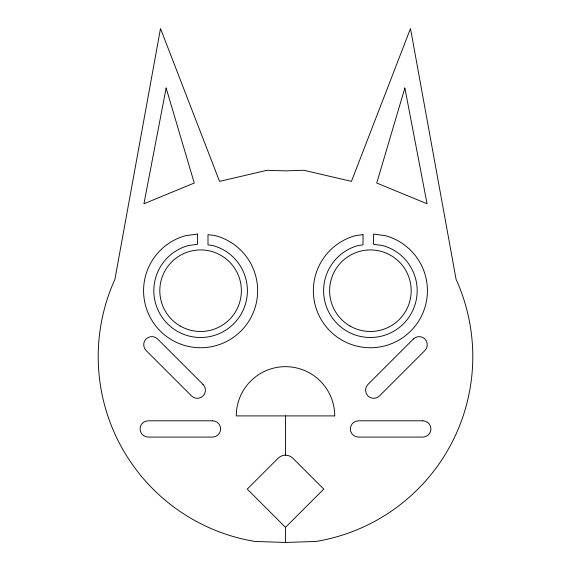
<?xml version="1.0" encoding="UTF-8"?>
<svg xmlns="http://www.w3.org/2000/svg" width="571" height="571" viewBox="0 0 571 571"><rect width="100%" height="100%" fill="white"/><g stroke="black" fill="none" stroke-linecap="round" stroke-linejoin="round"><path stroke-width="0.86" d="M285.493 527.383L323.764 489.111L292.902 458.256A10.478 10.478 0 0 0 278.098 458.256L247.236 489.111L285.493 527.383L285.493 542.45L316.027 541.451A187.288 187.288 0 0 0 456.086 279.347L410.492 28.55L351.45 181.371L303.836 170.272L285.493 170.872L267.164 170.272L219.55 181.371L160.508 28.55L114.914 279.347A187.288 187.288 0 0 0 254.966 541.451L285.493 542.45M285.493 415.902L285.493 455.187M166.14 88.005L143.935 203.768L194.261 183.027L166.14 88.005M404.86 88.005L376.739 183.027L427.065 203.768L404.86 88.005M413.404 338.988L367.945 384.447A8.137 8.137 0 0 0 367.945 395.953A8.137 8.137 0 0 0 379.458 395.953L424.917 350.494A8.137 8.137 0 0 0 424.917 338.988A8.137 8.137 0 0 0 413.404 338.988M197.43 234.089L185.846 235.616A57.036 57.036 0 0 0 153.892 323.422A57.036 57.036 0 0 0 247.336 323.422A57.036 57.036 0 0 0 215.374 235.616L207.994 234.638L207.994 244.895L212.719 245.516A46.786 46.786 0 0 1 238.935 317.547A46.786 46.786 0 0 1 162.285 317.547A46.786 46.786 0 0 1 188.501 245.516L197.43 244.338L197.43 234.089M363.006 234.638L355.626 235.616A57.036 57.036 0 0 0 323.664 323.422A57.036 57.036 0 0 0 417.108 323.422A57.036 57.036 0 0 0 385.154 235.616L373.57 234.089L373.57 244.338L382.499 245.516A46.786 46.786 0 0 1 408.715 317.547A46.786 46.786 0 0 1 332.065 317.547A46.786 46.786 0 0 1 358.281 245.516L363.006 244.895L363.006 234.638M334.727 415.902L236.273 415.902A49.227 49.227 0 0 1 285.5 366.668A49.227 49.227 0 0 1 334.727 415.902M212.498 420.813L148.21 420.813A8.137 8.137 0 0 0 140.066 428.949A8.137 8.137 0 0 0 148.21 437.086L212.498 437.086A8.137 8.137 0 0 0 220.634 428.949A8.137 8.137 0 0 0 212.498 420.813M422.79 420.813L358.502 420.813A8.137 8.137 0 0 0 350.366 428.949A8.137 8.137 0 0 0 358.502 437.086L422.79 437.086A8.137 8.137 0 0 0 430.934 428.949A8.137 8.137 0 0 0 422.79 420.813M203.055 384.447L157.596 338.988A8.137 8.137 0 0 0 146.083 338.988A8.137 8.137 0 0 0 146.083 350.494L191.542 395.953A8.137 8.137 0 0 0 203.055 395.953A8.137 8.137 0 0 0 203.055 384.447M350.016 326.027A40.777 40.777 0 0 0 411.184 290.71A40.777 40.777 0 0 0 350.016 255.394A40.777 40.777 0 0 0 350.016 326.027M180.208 326.027A40.777 40.777 0 0 0 241.376 290.71A40.777 40.777 0 0 0 180.208 255.394A40.777 40.777 0 0 0 180.208 326.027"/></g></svg>
